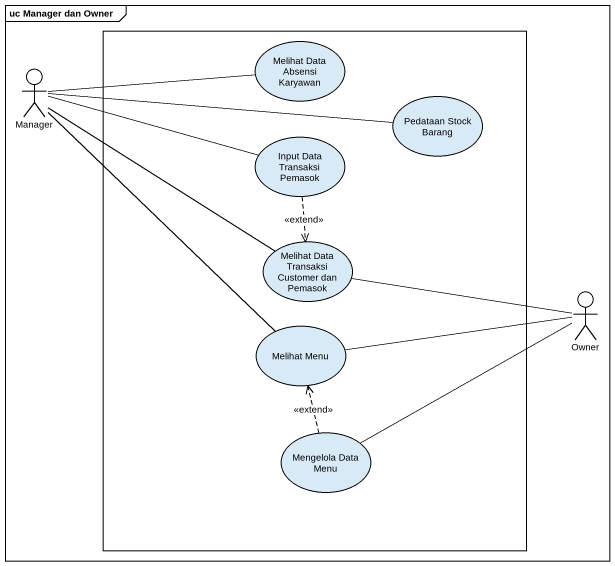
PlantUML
@startuml
mainframe uc Manager dan Owner
rectangle " " as rectangle1 {
  usecase "Melihat Data Absensi Karyawan" as Melihat_Data_Absensi
  usecase "Pedataan Stock Barang" as Pedataan_Stock_Barang
  usecase "Input Data Transaksi Pemasok" as Input_Data_Transaksi_Pemasok
  usecase "Melihat Data Transaksi Customer dan Pemasok" as Melihat_Data_Transaksi
  usecase "Melihat Menu" as Melihat_Menu
  usecase "Mengelola Data Menu" as Mengelola_Data_Menu
}
actor Manager
actor Owner
Manager -right- Melihat_Data_Absensi
Manager -right- Pedataan_Stock_Barang
Manager -right- Input_Data_Transaksi_Pemasok
Manager -- Melihat_Data_Transaksi
Manager -- Melihat_Menu
Input_Data_Transaksi_Pemasok ..> Melihat_Data_Transaksi : <<extend>>
Owner -left- Melihat_Data_Transaksi
Owner -left- Melihat_Menu
Owner -left- Mengelola_Data_Menu
Mengelola_Data_Menu .up.> Melihat_Menu : <<extend>>
@enduml
